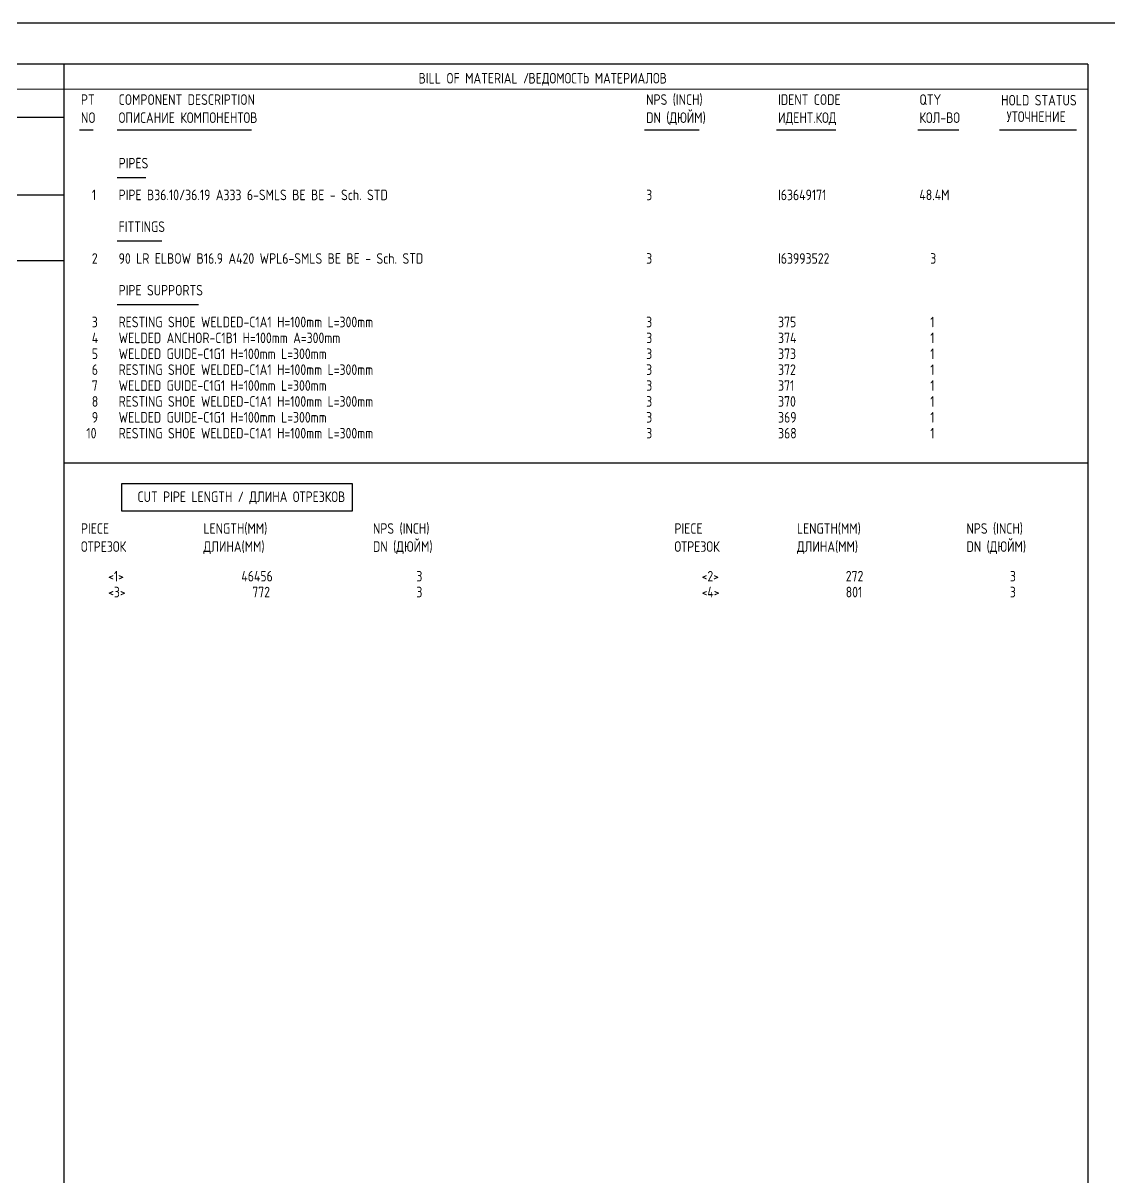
# Model space of a CAD drawing. Extents: x -1005 to 594, y -998 to 420.
# Drawn here: x 395.3 to 594, y 210 to 420 of the extents above; entities that cross this region are included whole.
import ezdxf

# ---------------------------------------------------------------- set-up
doc = ezdxf.new("R2010")
doc.units = 0
doc.styles.add('TTFN17', font='GOST type A')

msp = doc.modelspace()

# ---------------------------------------------------------------- linework, layer by layer
at = {"layer": 'GT_1', "flags": 128}
for points in [[(594, 420), (0, 420)], [(589.1, 412.5), (25.4, 412.5)], [(402.7, 412.5), (402.7, 7.5)], [(589.1, 412.5), (589.1, 7.5)], [(589.1, 408), (162.7, 407.9)], [(190.3, 402.9), (402.7, 402.9)], [(408.046, 400.531), (405.557, 400.531)], [(436.894, 400.531), (412.414, 400.531)], [(518.373, 400.531), (508.414, 400.531)], [(543.202, 400.531), (532.414, 400.531)], [(565.597, 400.531), (558.129, 400.531)], [(587, 400.5), (573, 400.5)], [(417.669, 391.854), (412.414, 391.854)], [(402.7, 388.7), (226.9, 388.7)], [(420.573, 380.289), (412.414, 380.289)], [(402.7, 376.7), (25.4, 376.7)], [(427.211, 368.724), (412.414, 368.724)], [(402.7, 339.972), (589, 339.972)], [(413.271, 336.187), (455.204, 336.187), (455.204, 331.139), (413.271, 331.139), (413.271, 336.187)]]:
    msp.add_lwpolyline(points, dxfattribs=at)

# ---------------------------------------------------------------- texts
at = {"layer": 'GT_1', "style": 'TTFN17'}
for s, p in [('BILL OF MATERIAL /', (467.289, 409)), ('ВЕДОМОСТЬ МАТЕРИАЛОВ', (487.289, 409)), ('PT', (405.846, 405.109)), ('COMPONENT DESCRIPTION', (412.703, 405.109)), ('NPS (INCH)', (508.703, 405.109)), ('IDENT CODE', (532.703, 405.109)), ('QTY', (558.417, 405.109)), ('HOLD STATUS', (573.289, 405)), ('NO', (405.846, 401.822)), ('ОПИСАНИЕ КОМПОНЕНТОВ', (412.703, 401.822)), ('DN (ДЮЙМ)', (508.703, 401.822)), ('ИДЕНТ.КОД', (532.703, 401.822)), ('КОЛ-ВО', (558.417, 401.822)), ('УТОЧНЕНИЕ', (574.289, 402)), ('PIPES', (412.703, 393.544)), ('  1', (405.846, 387.762)), ('PIPE B36.10/36.19 A333 6-SMLS BE BE - Sch. STD', (412.703, 387.762)), ('3', (508.703, 387.762)), ('I63649171', (532.703, 387.762)), ('48.4M', (558.417, 387.762)), ('FITTINGS', (412.703, 381.98)), ('  2', (405.846, 376.197)), ('90 LR ELBOW B16.9 A420 WPL6-SMLS BE BE - Sch. STD', (412.703, 376.197)), ('3', (508.703, 376.197)), ('I63993522', (532.703, 376.197)), ('  3', (558.417, 376.197)), ('PIPE SUPPORTS', (412.703, 370.415)), ('  3', (405.846, 364.633)), ('RESTING SHOE WELDED-C1A1 H=100mm L=300mm', (412.703, 364.633)), ('3', (508.703, 364.633)), ('375', (532.703, 364.633)), ('  1', (558.417, 364.633)), ('  4', (405.846, 361.741)), ('WELDED ANCHOR-C1B1 H=100mm A=300mm', (412.703, 361.741)), ('3', (508.703, 361.741)), ('374', (532.703, 361.741)), ('  1', (558.417, 361.741)), ('  5', (405.846, 358.85)), ('WELDED GUIDE-C1G1 H=100mm L=300mm', (412.703, 358.85)), ('3', (508.703, 358.85)), ('373', (532.703, 358.85)), ('  1', (558.417, 358.85)), ('  6', (405.846, 355.959)), ('RESTING SHOE WELDED-C1A1 H=100mm L=300mm', (412.703, 355.959)), ('3', (508.703, 355.959)), ('372', (532.703, 355.959)), ('  1', (558.417, 355.959)), ('  7', (405.846, 353.068)), ('WELDED GUIDE-C1G1 H=100mm L=300mm', (412.703, 353.068)), ('3', (508.703, 353.068)), ('371', (532.703, 353.068)), ('  1', (558.417, 353.068)), ('  8', (405.846, 350.177)), ('RESTING SHOE WELDED-C1A1 H=100mm L=300mm', (412.703, 350.177)), ('3', (508.703, 350.177)), ('370', (532.703, 350.177)), ('  1', (558.417, 350.177)), ('  9', (405.846, 347.286)), ('WELDED GUIDE-C1G1 H=100mm L=300mm', (412.703, 347.286)), ('3', (508.703, 347.286)), ('369', (532.703, 347.286)), ('  1', (558.417, 347.286)), (' 10', (405.846, 344.395)), ('RESTING SHOE WELDED-C1A1 H=100mm L=300mm', (412.703, 344.395)), ('3', (508.703, 344.395)), ('368', (532.703, 344.395)), ('  1', (558.417, 344.395)), ('CUT PIPE LENGTH / ДЛИНА ОТРЕЗКОВ', (416.132, 332.83)), ('PIECE', (405.846, 327.048)), ('LENGTH(MM)', (428.132, 327.048)), ('NPS (INCH)', (458.989, 327.048)), ('PIECE', (513.846, 327.048)), ('LENGTH(MM)', (536.132, 327.048)), ('NPS (INCH)', (566.989, 327.048)), ('ОТРЕЗОК', (405.846, 323.761)), ('ДЛИНА(MM)', (428.132, 323.761)), ('DN (ДЮЙМ)', (458.989, 323.761)), ('ОТРЕЗОК', (513.846, 323.761)), ('ДЛИНА(MM)', (536.132, 323.761)), ('DN (ДЮЙМ)', (566.989, 323.761)), ('     <1>', (405.846, 318.374)), ('       46456', (428.132, 318.374)), ('        3', (458.989, 318.374)), ('     <2>', (513.846, 318.374)), ('         272', (536.132, 318.374)), ('        3', (566.989, 318.374)), ('     <3>', (405.846, 315.483)), ('         772', (428.132, 315.483)), ('        3', (458.989, 315.483)), ('     <4>', (513.846, 315.483)), ('         801', (536.132, 315.483)), ('        3', (566.989, 315.483))]:
    msp.add_text(s, height=1.925, dxfattribs=at).set_placement(p)

doc.saveas('drawing.dxf')
